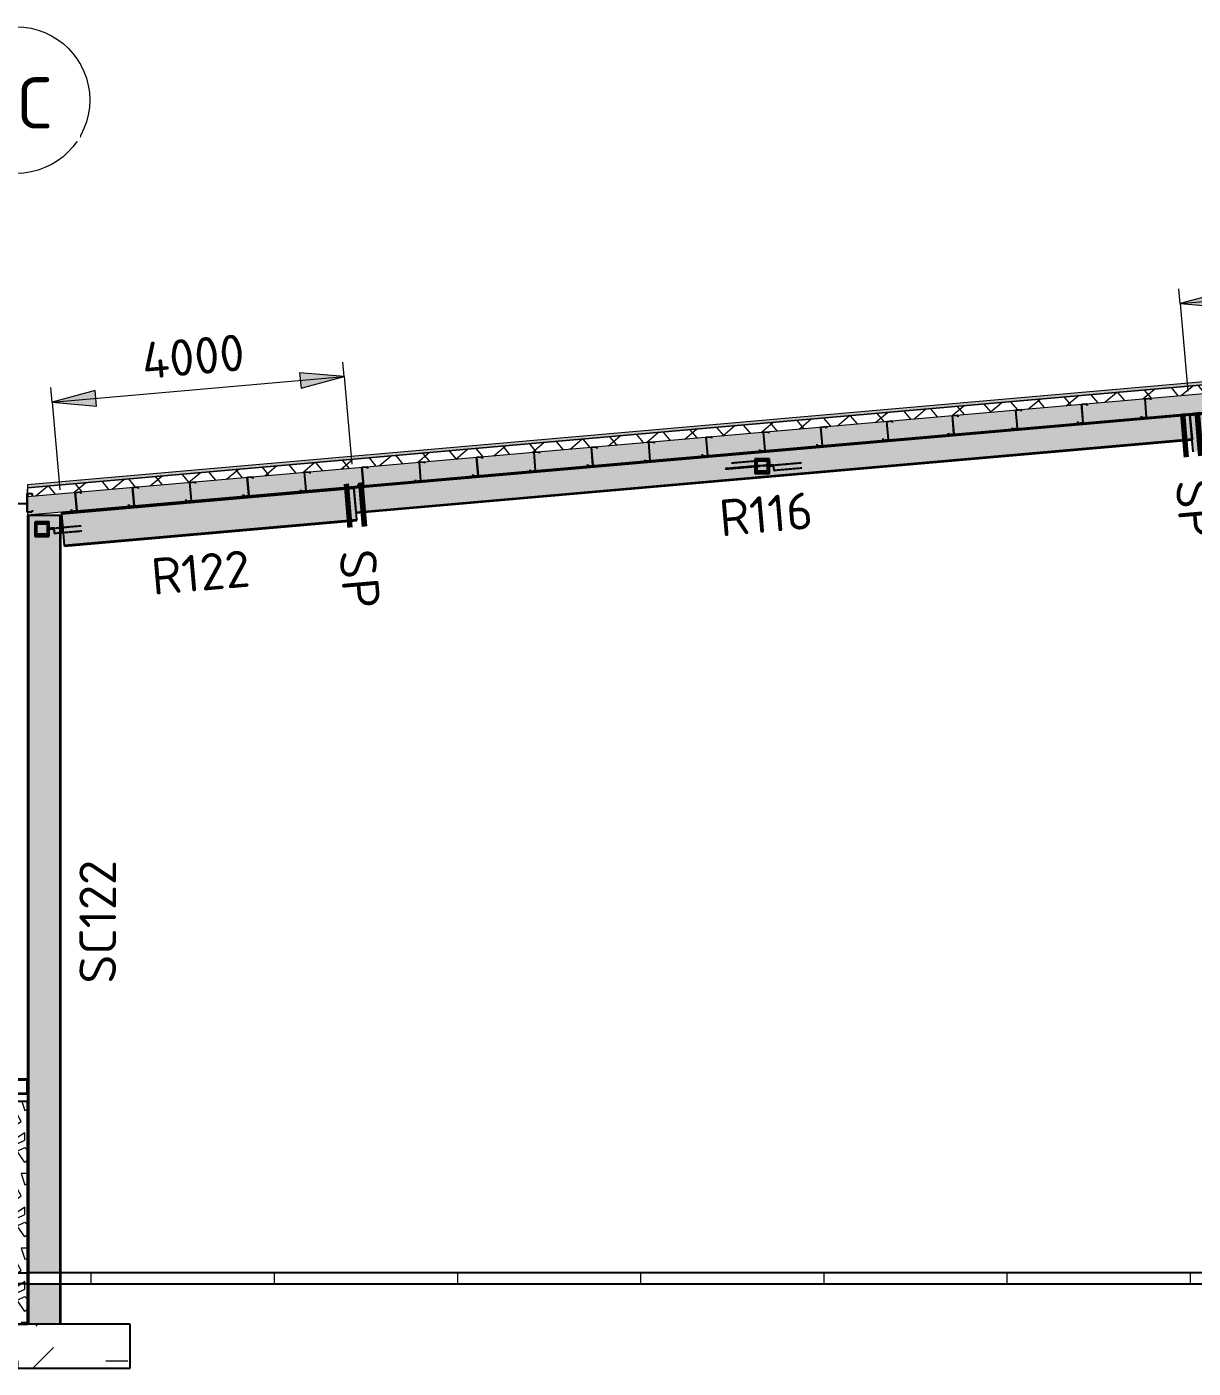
# Model space of a CAD drawing. Header units: millimetres. Extents: x 632 to 561478, y -3890 to 22200.
# Drawn here: x 456590 to 472508, y 3900 to 22200 of the extents above; entities that cross this region are included whole.
import ezdxf

# ---------------------------------------------------------------- set-up
doc = ezdxf.new("R2010")
doc.units = ezdxf.units.MM
for name, pattern in [('Dash', [7, 5, -2]), ('Hidden Double', [7, 5, -2]), ('Hidden Half', [3, 2, -1])]:
    doc.linetypes.add(name, pattern=pattern)
for name, color, linetype, lineweight in [('A-010-D_DIM', 211, 'Continuous', 13), ('A-010-D_DIM-200', 211, 'Continuous', 13), ('A-010-M_LINE', 90, 'Continuous', 13), ('A-200-M_WALL_EXT', 113, 'Continuous', 13), ('A-200-M_WALL_PAT', 111, 'Continuous', 13), ('A-230-H-FLOOR', 190, 'Continuous', 13), ('A-230-M_FLOOR', 192, 'Continuous', 13), ('A-230-MH_FLOOR', 190, 'Hidden Double', 13), ('A-270-M_ROOF', 132, 'Continuous', 13), ('S-160-M_FOUND', 171, 'Continuous', 13), ('S-280-A_COLUMN', 171, 'Continuous', 18), ('S-280-A_STRUCT_FRAME', 2, 'Continuous', 18), ('S-280-M_COLUMN', 52, 'Continuous', 13), ('S-280-M_STRUCT_FRAME', 12, 'Continuous', 13), ('S-280-MH_COLUMN', 52, 'Hidden Half', 13), ('Z-000-T_TEXT', 131, 'Continuous', 25), ('Z-033_T_GRIDREF', 31, 'Continuous', 13), ('Z-230-A_LEVEL', 51, 'Continuous', 13)]:
    doc.layers.add(name, color=color, linetype=linetype, lineweight=lineweight)
doc.styles.add('ISOCPEUR_1', font='isocpeur.ttf', dxfattribs={"height": 700})
doc.styles.add('ISOCPEUR_2', font='isocpeur.ttf', dxfattribs={"height": 500})
doc.dimstyles.new('2_5___Arrow___Transparent', dxfattribs={"dimscale": 304.8, "dimtxt": 497.990588, "dimasz": 1.968504, "dimexe": 0.656168, "dimexo": 1.049869, "dimgap": 0.164042, "dimtad": 1, "dimdec": 0, "dimzin": 0, "dimdsep": 46, "dimtxsty": 'ISOCPEUR_2', "dimsah": 1, "dimcen": 0.09, "dimadec": 0, "dimazin": 0, "dimtfac": 1, "dimtdec": 4, "dimtix": 1, "dimtmove": 0, "dimatfit": 3, "dimfxl": 1, "dimtvp": 1, "dimtolj": 1, "dimtzin": 0, "dimlwd": 18, "dimlwe": 18, "dimarcsym": 2})
pattern_1 = [(45, (482469.5, 0), (-1414.214, 0), [750, -3000]), (45, (483469.5, 1000), (-1414.214, 0), [750, -3000]), (45, (484469.5, -300), (-1414.214, 0), [250, -2000]), (90, (484469.5, 500), (-500, 500), [500, -2000]), (315, (484469.5, 1000), (0, 2828.43), [500, -3000]), (0, (483469.5, 1000), (2000, 2000), [300, -1000]), (0, (480969.5, 2000), (2000, 2000), [300, -2000])]

# ---------------------------------------------------------------- blocks, each defined once
blk = doc.blocks.new('25021-APA-ZZ-ZZ-M3-AR-000001_V3_rvt-8-S6_501-SECTION C9')
at = {"layer": 'A-270-M_ROOF', "transparency": 33554432}
for color, points in [(9, [(4352532, 15911), (4352532, 15952), (4332682, 17688), (4312832, 15952), (4312832, 15911), (4332682, 17648), (4352075, 15951)]), (253, [(4312547, 15687), (4312550, 15691), (4312527, 15704), (4312527, 15837), (4312582, 15837), (4312582, 15692), (4312832, 15692), (4312832, 15892), (4312827, 15892), (4312827, 15697), (4312587, 15697), (4312587, 15842), (4312522, 15842), (4312522, 15701)])]:
    blk.add_hatch(color=color, dxfattribs=at).paths.add_polyline_path(points)
at = {"layer": 'A-270-M_ROOF', "lineweight": 5}
h = blk.add_hatch(dxfattribs=at)
h.set_pattern_fill('FP_22', angle=-135, style=0, pattern_type=2)
h.set_pattern_definition([(40, (4338702.65, -4e-06), (-192.8363, 229.8133), []), (130, (4338702.65, -4e-06), (-229.8133, -192.8363), [])])
h.paths.add_polyline_path([(4352532, 15791), (4352532, 15911), (4332682, 17648), (4312832, 15911), (4312832, 15791), (4332682, 17528), (4352075, 15831)])
at = {"layer": 'A-270-M_ROOF', "lineweight": 5, "transparency": 33554432}
for color, points in [(254, [(4352532, 15540), (4352532, 15791), (4332682, 17528), (4312832, 15791), (4312832, 15540), (4332682, 17277), (4352427, 15549)]), (253, [(4312832, 15692), (4312833, 15695), (4312832, 15892)]), (254, [(4312832, 15540), (4312833, 15540), (4313299, 15581)])]:
    blk.add_hatch(color=color, dxfattribs=at).paths.add_polyline_path(points)
at = {"layer": 'A-270-M_ROOF', "color": 53, "lineweight": 5}
for p, q in [((4332682, 17688), (4312832, 15952)), ((4332682, 17648), (4321737, 16691)), ((4321737, 16691), (4332682, 17648)), ((4312832, 15791), (4332682, 17528)), ((4322028, 16345), (4332682, 17277)), ((4321737, 16691), (4312832, 15911)), ((4312832, 15911), (4321737, 16691)), ((4312832, 15540), (4322028, 16345)), ((4312832, 15952), (4312832, 15911)), ((4312833, 15952), (4312832, 15952)), ((4312832, 15892), (4312827, 15892)), ((4312827, 15892), (4312827, 15697)), ((4312827, 15892), (4312828, 15892)), ((4312832, 15911), (4312832, 15892)), ((4312833, 15911), (4312832, 15911)), ((4312832, 15911), (4312833, 15911)), ((4312832, 15892), (4312832, 15692)), ((4312832, 15692), (4312832, 15892)), ((4312832, 15892), (4312833, 15892)), ((4312582, 15692), (4312832, 15692)), ((4312827, 15697), (4312587, 15697)), ((4312827, 15697), (4312828, 15697)), ((4312832, 15692), (4312832, 15540)), ((4312832, 15692), (4312833, 15692)), ((4312832, 15540), (4312833, 15540))]:
    blk.add_line(p, q, dxfattribs=at)
blk = doc.blocks.new('NRP_Framing-Steel-Purlin C - P946 - EC250-24-4133309-S6_501-SECTION C9')
at = {"layer": 'S-280-M_STRUCT_FRAME', "color": 1, "lineweight": 25}
for p, q in [((4312825, 15831), (4312825, 15581)), ((4312825, 15831), (4312898, 15831)), ((4312898, 15831), (4312898, 15807)), ((4312825, 15581), (4312898, 15581)), ((4312849, 15707), (4312850, 15707)), ((4312898, 15605), (4312898, 15581))]:
    blk.add_line(p, q, dxfattribs=at)
blk = doc.blocks.new('NRP_Framing-Steel-Purlin Z - P916 - EZ250-24-4046591-S6_501-SECTION C9')
at = {"layer": 'S-280-M_STRUCT_FRAME', "color": 1, "lineweight": 25}
for p, q in [((4323659, 16739), (4323730, 16745)), ((4323659, 16739), (4323730, 16745)), ((4323681, 16490), (4323659, 16739)), ((4323681, 16490), (4323659, 16739)), ((4323730, 16745), (4323732, 16723)), ((4323730, 16745), (4323732, 16723)), ((4323604, 16505), (4323605, 16483)), ((4323604, 16505), (4323605, 16483)), ((4323605, 16483), (4323681, 16490)), ((4323605, 16483), (4323681, 16490)), ((4323674, 16614), (4323675, 16614))]:
    blk.add_line(p, q, dxfattribs=at)
blk = doc.blocks.new('NRP_Framing-Steel-Purlin Z - P916 - EZ250-24-4046601-S6_501-SECTION C9')
at = {"layer": 'S-280-M_STRUCT_FRAME', "color": 1, "lineweight": 25}
for p, q in [((4323684, 16490), (4323662, 16739)), ((4323684, 16490), (4323662, 16739)), ((4323730, 16745), (4323733, 16745)), ((4323730, 16745), (4323733, 16745)), ((4323733, 16745), (4323735, 16723)), ((4323733, 16745), (4323735, 16723)), ((4323607, 16505), (4323609, 16483)), ((4323607, 16505), (4323609, 16483)), ((4323674, 16614), (4323675, 16614)), ((4323681, 16490), (4323684, 16490)), ((4323681, 16490), (4323684, 16490))]:
    blk.add_line(p, q, dxfattribs=at)
blk = doc.blocks.new('NRP_Framing-Steel-Purlin Z - P914 - EZ250-15-4048624-S6_501-SECTION C9')
at = {"layer": 'S-280-M_STRUCT_FRAME', "color": 150, "lineweight": 25}
for p, q in [((4322877, 16670), (4322947, 16676)), ((4322877, 16670), (4322947, 16676)), ((4322898, 16421), (4322877, 16670)), ((4322898, 16421), (4322877, 16670)), ((4322947, 16676), (4322949, 16656)), ((4322947, 16676), (4322949, 16656)), ((4322891, 16546), (4322892, 16546)), ((4322821, 16434), (4322823, 16414)), ((4322821, 16434), (4322823, 16414)), ((4322823, 16414), (4322898, 16421)), ((4322823, 16414), (4322898, 16421))]:
    blk.add_line(p, q, dxfattribs=at)
blk = doc.blocks.new('NRP_Framing-Steel-EA - RB725 - 75x75x8EA-3935466-S6_501-SECTION C9')
at = {"layer": 'S-280-M_STRUCT_FRAME', "linetype": 'Dash', "lineweight": 25}
blk.add_hatch(color=256, dxfattribs=at).paths.add_polyline_path([(4313290, 15294), (4313323, 15297), (4313317, 15372), (4313290, 15369), (4313290, 15351)])
for p, q in [((4313317, 15372), (4313568, 15394)), ((4313197, 15361), (4313143, 15357)), ((4313143, 15357), (4313143, 15349)), ((4313143, 15349), (4313192, 15353)), ((4313192, 15353), (4313198, 15286)), ((4313197, 15361), (4313290, 15370)), ((4313204, 15287), (4313197, 15361)), ((4313198, 15286), (4313204, 15287)), ((4313290, 15294), (4313204, 15287)), ((4313574, 15319), (4313323, 15297))]:
    blk.add_line(p, q, dxfattribs=at)
at = {"layer": 'S-280-M_STRUCT_FRAME', "lineweight": 25}
for p, q in [((4313290, 15370), (4313317, 15372)), ((4313323, 15297), (4313290, 15294))]:
    blk.add_line(p, q, dxfattribs=at)
blk = doc.blocks.new('NRP_Framing-Steel-EA - RB725 - 75x75x8EA-3935374-S6_501-SECTION C9')
at = {"layer": 'S-280-M_STRUCT_FRAME', "linetype": 'Dash', "lineweight": 25}
h = blk.add_hatch(color=256, dxfattribs=at)
h.paths.add_polyline_path([(4322912, 16211), (4322929, 16213), (4322929, 16221), (4322912, 16219)])
h.paths.add_polyline_path([(4322934, 16213), (4322967, 16216), (4322960, 16291), (4322954, 16290), (4322960, 16224), (4322934, 16221), (4322934, 16217)])
h = blk.add_hatch(color=256, dxfattribs=at)
h.paths.add_polyline_path([(4322919, 16220), (4322929, 16221), (4322929, 16278), (4322914, 16278), (4322919, 16224)])
h.paths.add_polyline_path([(4322934, 16221), (4322960, 16224), (4322954, 16290), (4322913, 16287), (4322914, 16283), (4322934, 16283), (4322934, 16224)])
blk.add_hatch(color=256, dxfattribs=at).paths.add_polyline_path([(4322828, 16204), (4322912, 16211), (4322912, 16219), (4322828, 16212), (4322828, 16205)])
at = {"layer": 'S-280-M_STRUCT_FRAME', "lineweight": 25}
for p, q in [((4322954, 16290), (4322913, 16287)), ((4322960, 16291), (4322954, 16290)), ((4322954, 16290), (4322960, 16224)), ((4322967, 16216), (4322960, 16291)), ((4322912, 16219), (4322828, 16212)), ((4322912, 16211), (4322828, 16204)), ((4322929, 16221), (4322912, 16219)), ((4322912, 16219), (4322912, 16211)), ((4322912, 16211), (4322929, 16213)), ((4322960, 16224), (4322934, 16221)), ((4322934, 16213), (4322967, 16216))]:
    blk.add_line(p, q, dxfattribs=at)
at = {"layer": 'S-280-M_STRUCT_FRAME', "linetype": 'Dash', "lineweight": 25}
for p, q in [((4322828, 16212), (4322356, 16171)), ((4322828, 16204), (4322357, 16163)), ((4322807, 16278), (4322442, 16246)), ((4322864, 16283), (4322808, 16278)), ((4322913, 16287), (4322865, 16283)), ((4322934, 16221), (4322929, 16221)), ((4322929, 16213), (4322934, 16213))]:
    blk.add_line(p, q, dxfattribs=at)
blk = doc.blocks.new('NRP_Framing-Steel-EA - RB725 - 75x75x8EA-3935147-S6_501-SECTION C9')
at = {"layer": 'S-280-M_STRUCT_FRAME', "linetype": 'Dash', "lineweight": 25}
for p, q in [((4322962, 16216), (4322963, 16208)), ((4322963, 16208), (4323012, 16212)), ((4323017, 16221), (4322967, 16216)), ((4323012, 16212), (4323018, 16145)), ((4323017, 16221), (4323395, 16254)), ((4323023, 16146), (4323017, 16221)), ((4323018, 16145), (4323023, 16146)), ((4323402, 16179), (4323023, 16146))]:
    blk.add_line(p, q, dxfattribs=at)
blk = doc.blocks.new('NRP_Framing-Steel-SHS - S444 - 200x200x6_0SHS-4135941-S6_501-SECTION C9')
at = {"layer": 'S-280-M_STRUCT_FRAME', "linetype": 'Dash', "lineweight": 25}
h = blk.add_hatch(color=256, dxfattribs=at)
h.paths.add_polyline_path([(4312632, 7641), (4312660, 7643), (4312632, 7643)])
h.paths.add_polyline_path([(4312808, 7641), (4312832, 7642), (4312832, 7841), (4312759, 7841), (4312819, 7838), (4312819, 7835), (4312826, 7835), (4312826, 7647), (4312809, 7647), (4312809, 7643)])
for p, q in [((4312758, 7841), (4312632, 7841)), ((4312632, 7841), (4312632, 7645)), ((4312638, 7835), (4312723, 7835)), ((4312638, 7647), (4312638, 7835)), ((4312725, 7835), (4312819, 7835)), ((4312832, 7641), (4312832, 7841)), ((4312726, 7647), (4312638, 7647)), ((4312693, 7641), (4312808, 7641)), ((4312809, 7647), (4312728, 7647))]:
    blk.add_line(p, q, dxfattribs=at)
at = {"layer": 'S-280-M_STRUCT_FRAME', "lineweight": 25}
for p, q in [((4312832, 7841), (4312760, 7841)), ((4312819, 7835), (4312826, 7835)), ((4312826, 7835), (4312826, 7647)), ((4312632, 7644), (4312632, 7641)), ((4312632, 7641), (4312691, 7641)), ((4312808, 7641), (4312832, 7641)), ((4312826, 7647), (4312809, 7647))]:
    blk.add_line(p, q, dxfattribs=at)
blk = doc.blocks.new('Grid - NRP_Grid-Head-320187-S6_501-SECTION C9')
at = {"layer": 'Z-033_T_GRIDREF'}
blk.add_circle((4352682, 21200), 1000, dxfattribs=at)
blk = doc.blocks.new('DIMBLOCK30-S6_501-SECTION C9')
at = {"layer": 'A-010-D_DIM-200', "lineweight": 18}
for points in [[(460921, 17428), (460314, 17481), (460333, 17270)], [(456936, 17079), (457543, 17026), (457525, 17237)]]:
    blk.add_hatch(color=256, dxfattribs=at).paths.add_polyline_path(points)
for p, q in [((460921, 17428), (460904, 17627)), ((456936, 17079), (460921, 17428)), ((460921, 17428), (460314, 17481)), ((460314, 17481), (460333, 17270)), ((460333, 17270), (460921, 17428)), ((460921, 17428), (461026, 16232)), ((456936, 17079), (456919, 17279)), ((457525, 17237), (456936, 17079)), ((457543, 17026), (457525, 17237)), ((456936, 17079), (457543, 17026)), ((456936, 17079), (457041, 15883))]:
    blk.add_line(p, q, dxfattribs=at)
at = {"layer": 'A-010-D_DIM-200', "color": 0, "lineweight": 18, "insert": (458138, 17890), "char_height": 500, "width": 1758.29, "attachment_point": 1, "rotation": 5, "line_spacing_factor": 1.149209, "style": 'ISOCPEUR_2'}
blk.add_mtext('4000', dxfattribs=at)
blk = doc.blocks.new('DIMBLOCK31-S6_501-SECTION C9')
at = {"layer": 'A-010-D_DIM-200', "lineweight": 18}
for points in [[(476316, 18775), (475709, 18828), (475727, 18617)], [(472331, 18426), (472938, 18373), (472919, 18584)]]:
    blk.add_hatch(color=256, dxfattribs=at).paths.add_polyline_path(points)
for p, q in [((476316, 18775), (476298, 18974)), ((472331, 18426), (476316, 18775)), ((476316, 18775), (475709, 18828)), ((475709, 18828), (475727, 18617)), ((475727, 18617), (476316, 18775)), ((476316, 18775), (476420, 17579)), ((472331, 18426), (472314, 18626)), ((472919, 18584), (472331, 18426)), ((472938, 18373), (472919, 18584)), ((472331, 18426), (472938, 18373)), ((472331, 18426), (472436, 17230))]:
    blk.add_line(p, q, dxfattribs=at)
at = {"layer": 'A-010-D_DIM-200', "color": 0, "lineweight": 18, "insert": (473532, 19237), "char_height": 500, "width": 1758.29, "attachment_point": 1, "rotation": 5, "line_spacing_factor": 1.149209, "style": 'ISOCPEUR_2'}
blk.add_mtext('4000', dxfattribs=at)
blk = doc.blocks.new('NRP_Splice _v3_ - NRP_Splice-3209833-S6_501-SECTION C9')
at = {"layer": 'Z-000-T_TEXT', "lineweight": 70}
for p, q in [((4317182, 15965), (4317234, 15368)), ((4317182, 15965), (4317234, 15368)), ((4317381, 15983), (4317433, 15385)), ((4317433, 15385), (4317381, 15983))]:
    blk.add_line(p, q, dxfattribs=at)

msp = doc.modelspace()

# ---------------------------------------------------------------- hatches: boundary and pattern name
at = {"layer": 'A-200-M_WALL_PAT'}
h = msp.add_hatch(dxfattribs=at)
h.set_pattern_fill('FP_24', color=250, angle=116.56505, style=0, pattern_type=2)
h.set_pattern_definition([(296.565, (482723.5, 152.4), (5e-05, 1016), [113.592, -2158.253]), (33.69, (482774.3, 50.8), (7e-05, 1016), [183.16, -3480.08]), (33.69, (483790.3, 50.8), (7e-05, 1016), [183.16, -3480.08]), (33.69, (484806.3, 50.8), (7e-05, 1016), [183.16, -3480.08]), (116.565, (482926.7, 152.4), (5e-05, 1016), [113.592, -2158.253]), (213.69, (482875.9, 254), (7e-05, 1016), [183.16, -3480.08]), (213.69, (483891.9, 254), (7e-05, 1016), [183.16, -3480.08]), (213.69, (484907.9, 254), (7e-05, 1016), [183.16, -3480.08]), (26.565, (483129.9, 152.4), (5e-05, 1016), [227.185, -2044.66]), (26.565, (484145.9, 152.4), (5e-05, 1016), [227.185, -2044.66]), (270, (483333.1, 254), (1016, 0.0009), [101.6, -914.4]), (225, (483333.1, 152.4), (-0.002, 1016), [143.684, -1293.157]), (135, (483231.5, 50.8), (-0.0009, 1016), [143.684, -1293.157]), (288.435, (482926.7, 457.2), (-0.002, 1015.9997), [160.644, -3052.23]), (18.435, (482977.5, 304.8), (-0.002, 1016), [160.64, -3052.23]), (18.435, (483993.5, 304.8), (-0.002, 1016), [160.64, -3052.23]), (18.435, (485009.5, 304.8), (-0.002, 1016), [160.64, -3052.23]), (135, (483129.9, 355.6), (-0.0009, 1016), [143.684, -1293.157]), (180, (483028.3, 457.2), (0.0009, -1016), [101.6, -914.4]), (251.565, (482672.7, 711.2), (0.0004, 1015.9997), [160.644, -3052.23]), (315, (482621.9, 558.8), (-0.0009, 1016), [143.684, -1293.157]), (71.565, (482723.5, 457.2), (0.0004, 1015.9997), [160.644, -3052.23]), (135, (482774.3, 609.6), (-0.0009, 1016), [143.684, -1293.157]), (225, (483079.1, 711.2), (-0.002, 1016), [143.684, -1293.157]), (123.69, (482977.5, 609.6), (7e-05, 1016), [183.16, -3480.08]), (123.69, (483993.5, 609.6), (7e-05, 1016), [183.16, -3480.08]), (26.565, (482875.9, 762), (5e-05, 1016), [113.59, -2158.25]), (26.565, (483891.9, 762), (5e-05, 1016), [113.59, -2158.25]), (315, (482977.5, 812.8), (-0.0009, 1016), [143.684, -1293.157]), (213.69, (483434.7, 965.2), (7e-05, 1016), [183.16, -3480.08]), (213.69, (484450.7, 965.2), (7e-05, 1016), [183.16, -3480.08]), (213.69, (485466.7, 965.2), (7e-05, 1016), [183.16, -3480.08]), (296.565, (483282.3, 863.6), (5e-05, 1016), [113.592, -2158.253]), (45, (483333.1, 762), (-0.0009, 1016), [143.684, -1293.157]), (90, (483434.7, 863.6), (-1016, -0.0009), [101.6, -914.4]), (213.69, (482977.5, 1016), (7e-05, 1016), [183.16, -3480.08]), (213.69, (483993.5, 1016), (7e-05, 1016), [183.16, -3480.08]), (213.69, (485009.5, 1016), (7e-05, 1016), [183.16, -3480.08]), (315, (482825.1, 914.4), (-0.0009, 1016), [71.842, -1365]), (26.565, (482875.9, 863.6), (5e-05, 1016), [113.59, -2158.25]), (26.565, (483891.9, 863.6), (5e-05, 1016), [113.59, -2158.25]), (90, (482977.5, 914.4), (-1016, -0.0009), [101.6, -914.4]), (333.435, (482571.1, 965.2), (-0.002, 1016), [113.59, -2158.25]), (333.435, (483587.1, 965.2), (-0.002, 1016), [113.59, -2158.25]), (243.435, (482672.7, 914.4), (-0.002, 1016), [113.592, -2158.253]), (161.565, (482621.9, 812.8), (0.0004, 1016), [160.64, -3052.23]), (161.565, (483637.9, 812.8), (0.0004, 1016), [160.64, -3052.23]), (161.565, (484653.9, 812.8), (0.0004, 1016), [160.64, -3052.23]), (45, (482469.5, 863.6), (-0.0009, 1016), [143.684, -1293.157]), (26.565, (482520.3, -5e-05), (5e-05, 1016), [113.59, -2158.25]), (26.565, (483536.3, -0.0001), (5e-05, 1016), [113.59, -2158.25]), (116.565, (482621.9, 50.8), (5e-05, 1016), [113.592, -2158.253]), (206.565, (482571.1, 152.4), (5e-05, 1016), [113.59, -2158.25]), (206.565, (483587.1, 152.4), (5e-05, 1016), [113.59, -2158.25]), (296.565, (482469.5, 101.6), (5e-05, 1016), [113.592, -2158.253]), (14.036, (483231.5, 457.2), (0.003, 1016), [209.45, -3979.62]), (14.036, (484247.5, 457.2), (0.003, 1016), [209.45, -3979.62]), (14.036, (485263.5, 457.2), (0.003, 1016), [209.45, -3979.62]), (14.036, (486279.5, 457.2), (0.003, 1016), [209.45, -3979.62]), (135, (483434.7, 508), (-0.0009, 1016), [143.684, -1293.157]), (198.435, (483333.1, 609.6), (-0.002, 1016), [160.64, -3052.23]), (198.435, (484349.1, 609.6), (-0.002, 1016), [160.64, -3052.23]), (198.435, (485365.1, 609.6), (-0.002, 1016), [160.64, -3052.23]), (296.565, (483180.7, 558.8), (5e-05, 1016), [113.592, -2158.253]), (333.435, (482520.3, 304.8), (-0.002, 1016), [113.59, -2158.25]), (333.435, (483536.3, 304.8), (-0.002, 1016), [113.59, -2158.25]), (45, (482621.9, 254), (-0.0009, 1016), [71.842, -1365]), (116.565, (482672.7, 304.8), (5e-05, 1016), [113.592, -2158.253]), (225, (482621.9, 406.4), (-0.002, 1016), [143.684, -1293.157])])
h.paths.add_polyline_path([(456449.2, 4500), (456599.2, 4500), (456599.2, 7540), (456449.2, 7540), (456449.2, 6899.5)])
at = {"layer": 'A-230-H-FLOOR'}
h = msp.add_hatch(dxfattribs=at)
h.set_pattern_fill('FP_23', color=256, style=0, pattern_type=2)
h.set_pattern_definition(pattern_1)
h.paths.add_polyline_path([(496299.2, 5050), (496299.2, 5200), (456599.2, 5200), (456599.2, 5050), (492325.9, 5050)])
at = {"layer": 'S-160-M_FOUND'}
h = msp.add_hatch(dxfattribs=at)
h.set_pattern_fill('FP_23', color=256, style=0, pattern_type=2)
h.set_pattern_definition(pattern_1)
h.paths.add_polyline_path([(455600.5, 3900), (458000.5, 3900), (458000.5, 4500), (455600.5, 4500)])
at = {"layer": 'S-280-M_COLUMN', "lineweight": 5}
h = msp.add_hatch(color=256, dxfattribs=at)
h.paths.add_polyline_path([(456613.7, 4500), (456613.7, 5050), (456599.2, 5050), (456599.2, 4500)])
h.paths.add_polyline_path([(456599.2, 5200), (456613.7, 5200), (456613.7, 15532.3), (456599.2, 15532.3), (456599.2, 6899.5)])
h = msp.add_hatch(color=256, dxfattribs=at)
h.paths.add_polyline_path([(456619.4, 4500), (456625.1, 4500), (456624.8, 5050), (456613.7, 5050), (456615.2, 4500)])
h.paths.add_polyline_path([(456619.1, 5200), (456625.1, 5200), (456625.1, 15532.3), (456613.7, 15532.3), (456615.2, 5200)])
h = msp.add_hatch(color=256, dxfattribs=at)
h.paths.add_polyline_path([(457030.7, 4500), (457030.7, 5050), (456625.1, 5050), (456625.1, 4500)])
h.paths.add_polyline_path([(456625.1, 5200), (457030.7, 5200), (457030.7, 15532.3), (456625.1, 15532.3), (456625.1, 6899.5)])
h.paths.add_polyline_path([(456722.7, 15272.7), (456722.7, 15422.7), (456872.7, 15422.7), (456872.7, 15272.7), (456727.7, 15272.7)])
h.paths.add_polyline_path([(456727.7, 15277.7), (456867.7, 15277.7), (456867.7, 15417.7), (456727.7, 15417.7)])
h = msp.add_hatch(color=256, dxfattribs=at)
h.paths.add_polyline_path([(457036.4, 4500), (457042.1, 4500), (457040.3, 5050), (457030.7, 5050), (457030.7, 4500)])
h.paths.add_polyline_path([(457030.7, 5200), (457042.1, 5200), (457040.5, 15532.3), (457030.7, 15532.3), (457030.7, 6899.5)])
h = msp.add_hatch(color=256, dxfattribs=at)
h.paths.add_polyline_path([(457056.6, 4500), (457056.6, 5050), (457042.1, 5050), (457042.1, 4500)])
h.paths.add_polyline_path([(457042.1, 5200), (457056.6, 5200), (457056.6, 15532.3), (457042.1, 15532.3), (457042.1, 6899.5)])
at = {"layer": 'S-280-M_STRUCT_FRAME', "lineweight": 5}
for points in [[(472464.6, 16902.7), (476449.2, 17251.3), (476449.2, 17267), (472463.2, 16918.3)], [(461054.2, 15910.4), (472463.6, 16908.6), (472462.7, 16918.2), (461053.3, 15920)], [(461084, 15569.4), (472493.4, 16567.6), (472492.6, 16577.2), (461083.2, 15579)], [(457067.6, 15556.8), (461054.4, 15905.6), (461053.1, 15920), (457066.3, 15571.2)], [(457104.9, 15130), (461091.7, 15478.8), (461054.4, 15905.6), (457067.6, 15556.8), (457096.6, 15225)], [(457106.2, 15115.6), (461093, 15464.4), (461091.7, 15478.8), (457104.9, 15130)]]:
    msp.add_hatch(color=256, dxfattribs=at).paths.add_polyline_path(points)
h = msp.add_hatch(color=256, dxfattribs=at)
h.paths.add_polyline_path([(472508.3, 16402.8), (476449.2, 16747.6), (476449.2, 16992.1), (476372.5, 16992.1), (476372.5, 17142.1), (476449.2, 17142.1), (476449.2, 17251.3), (472464.6, 16902.7), (472493.4, 16573.2)])
h.paths.add_polyline_path([(476423.3, 16997.1), (476449.2, 16997.1), (476449.2, 17066.2), (476417.5, 17063.5), (476416.8, 17071.4), (476449.2, 17075.1), (476449.2, 17137.1), (476377.5, 17137.1), (476377.5, 16997.1)])
h = msp.add_hatch(color=256, dxfattribs=at)
h.paths.add_polyline_path([(461083.2, 15579), (472492.6, 16577.2), (472463.2, 16908.5), (461054.4, 15908.2), (461054.6, 15905.6)])
h.paths.add_polyline_path([(466601.5, 16132.6), (466550.8, 16132.6), (466550.8, 16282.6), (466680.7, 16282.6), (466680.3, 16286.9), (466727.2, 16290.6), (466733.7, 16216.2), (466700.8, 16211.5), (466700.8, 16132.6), (466678.5, 16132.6)])
h.paths.add_polyline_path([(466555.8, 16137.6), (466695.8, 16137.6), (466695.8, 16212.9), (466595.2, 16204.1), (466594.5, 16212.1), (466686.1, 16220.1), (466679.2, 16277.6), (466555.8, 16277.6)])
h = msp.add_hatch(color=256, dxfattribs=at)
h.paths.add_polyline_path([(466700.8, 16132.6), (466700.8, 16282.6), (466550.8, 16282.6), (466550.8, 16132.6)])
h.paths.add_polyline_path([(466695.8, 16137.6), (466555.8, 16137.6), (466555.8, 16277.6), (466695.8, 16277.6)])
h = msp.add_hatch(color=256, dxfattribs=at)
h.paths.add_polyline_path([(456872.7, 15272.7), (456872.7, 15422.7), (456722.7, 15422.7), (456722.7, 15272.7)])
h.paths.add_polyline_path([(456727.7, 15277.7), (456727.7, 15417.7), (456867.7, 15417.7), (456867.7, 15277.7)])

# ---------------------------------------------------------------- linework, layer by layer
at = {"layer": 'A-010-M_LINE', "lineweight": 25}
for p, q in [((472464.4, 16901.2), (472463.5, 16911.2)), ((461054.7, 15903), (461053.8, 15913)), ((457069.9, 15554.4), (457069, 15564.4))]:
    msp.add_line(p, q, dxfattribs=at)
at = {"layer": 'A-200-M_WALL_EXT', "lineweight": 25}
for p, q in [((456599.2, 7540), (456449.2, 7540)), ((456599.2, 4500), (456599.2, 7540)), ((456449.2, 4500), (456599.2, 4500))]:
    msp.add_line(p, q, dxfattribs=at)
at = {"layer": 'A-230-M_FLOOR', "lineweight": 25}
for p, q in [((496299.2, 5200), (456599.2, 5200)), ((456599.2, 5050), (496299.2, 5050))]:
    msp.add_line(p, q, dxfattribs=at)
at = {"layer": 'A-230-MH_FLOOR', "lineweight": 25}
for p, q in [((456399.2, 5200), (456599.2, 5200)), ((456599.2, 5050), (456449.2, 5050))]:
    msp.add_line(p, q, dxfattribs=at)
at = {"layer": 'S-160-M_FOUND', "lineweight": 25}
for p, q in [((458000.5, 4500), (455600.5, 4500)), ((458000.5, 3900), (458000.5, 4500)), ((455600.5, 3900), (458000.5, 3900))]:
    msp.add_line(p, q, dxfattribs=at)
at = {"layer": 'S-280-M_COLUMN', "lineweight": 25}
for p, q in [((456599.2, 15532.3), (456599.2, 7540)), ((456613.7, 15532.3), (456599.2, 15532.3)), ((456613.7, 15532.3), (456613.7, 5200)), ((456625.1, 15532.3), (456613.7, 15532.3)), ((457030.7, 15532.3), (456625.1, 15532.3)), ((457042.1, 15532.3), (457030.7, 15532.3)), ((457042.1, 15532.3), (457042.1, 5200)), ((457056.6, 15532.3), (457042.1, 15532.3)), ((457056.6, 5200), (457056.6, 15532.3)), ((456613.7, 5050), (456613.7, 4500)), ((457042.1, 5050), (457042.1, 4500)), ((457056.6, 4500), (457056.6, 5050))]:
    msp.add_line(p, q, dxfattribs=at)
at = {"layer": 'S-280-M_STRUCT_FRAME', "lineweight": 25}
for p, q in [((472463.2, 16918.3), (476449.2, 17267)), ((472464.6, 16902.7), (476449.2, 17251.3)), ((461053.3, 15920), (472462.7, 16918.2)), ((461054.2, 15910.4), (472463.6, 16908.6)), ((472462.7, 16918.2), (472463.6, 16908.6)), ((472464.6, 16902.7), (472463.2, 16918.3)), ((472463.6, 16908.6), (472492.6, 16577.2)), ((472508.3, 16402.8), (472464.6, 16902.7)), ((461083.2, 15579), (472492.6, 16577.2)), ((461084, 15569.4), (472493.4, 16567.6)), ((472492.6, 16577.2), (472493.4, 16567.6)), ((466700.8, 16282.6), (466550.8, 16282.6)), ((466550.8, 16282.6), (466550.8, 16132.6)), ((466550.8, 16132.6), (466700.8, 16132.6)), ((466555.8, 16277.6), (466695.8, 16277.6)), ((466555.8, 16137.6), (466555.8, 16277.6)), ((466695.8, 16137.6), (466555.8, 16137.6)), ((466695.8, 16277.6), (466695.8, 16137.6)), ((466700.8, 16132.6), (466700.8, 16282.6)), ((457066.3, 15571.2), (461053.1, 15920)), ((457067.6, 15556.8), (461054.4, 15905.6)), ((461053.1, 15920), (461054.4, 15905.6)), ((461054.2, 15910.4), (461053.3, 15920)), ((461083.2, 15579), (461054.2, 15910.4)), ((461054.4, 15905.6), (461091.7, 15478.8)), ((457067.6, 15556.8), (457066.3, 15571.2)), ((457104.9, 15130), (457067.6, 15556.8)), ((461084, 15569.4), (461083.2, 15579)), ((456872.7, 15422.7), (456722.7, 15422.7)), ((456722.7, 15422.7), (456722.7, 15272.7)), ((456727.7, 15417.7), (456867.7, 15417.7)), ((456727.7, 15277.7), (456727.7, 15417.7)), ((456867.7, 15417.7), (456867.7, 15277.7)), ((456872.7, 15272.7), (456872.7, 15422.7)), ((457104.9, 15130), (461091.7, 15478.8)), ((457106.2, 15115.6), (461093, 15464.4)), ((461091.7, 15478.8), (461093, 15464.4)), ((456722.7, 15272.7), (456872.7, 15272.7)), ((456867.7, 15277.7), (456727.7, 15277.7)), ((457106.2, 15115.6), (457104.9, 15130))]:
    msp.add_line(p, q, dxfattribs=at)
at = {"layer": 'S-280-M_STRUCT_FRAME', "linetype": 'Dash', "lineweight": 25}
for p, q in [((466525.8, 16307.6), (466525.8, 16107.6)), ((466725.8, 16307.6), (466525.8, 16307.6)), ((466531.8, 16301.6), (466531.8, 16113.6)), ((466719.8, 16301.6), (466531.8, 16301.6)), ((466719.8, 16113.6), (466719.8, 16301.6)), ((466725.8, 16239.6), (466725.8, 16307.6)), ((466525.8, 16107.6), (466725.8, 16107.6)), ((466531.8, 16113.6), (466719.8, 16113.6)), ((466725.8, 16107.6), (466725.8, 16238.5)), ((456697.7, 15447.7), (456697.7, 15247.7)), ((456897.7, 15447.7), (456697.7, 15447.7)), ((456703.7, 15441.7), (456703.7, 15253.7)), ((456891.7, 15441.7), (456703.7, 15441.7)), ((456891.7, 15253.7), (456891.7, 15441.7)), ((456897.7, 15247.7), (456897.7, 15447.7)), ((456697.7, 15247.7), (456897.7, 15247.7)), ((456703.7, 15253.7), (456891.7, 15253.7))]:
    msp.add_line(p, q, dxfattribs=at)
at = {"layer": 'S-280-MH_COLUMN', "lineweight": 25}
for p, q in [((456613.7, 5200), (456613.7, 5050)), ((457042.1, 5200), (457042.1, 5050)), ((457056.6, 5050), (457056.6, 5200))]:
    msp.add_line(p, q, dxfattribs=at)
at = {"layer": 'Z-230-A_LEVEL'}
msp.add_line((447830.3, 5200), (503069.7, 5200), dxfattribs=at)

# ---------------------------------------------------------------- block references
at = {"color": 10, "lineweight": 5}
msp.add_blockref('25021-APA-ZZ-ZZ-M3-AR-000001_V3_rvt-8-S6_501-SECTION C9', (-3856233.1, 0), dxfattribs=at)
at = {"layer": 'S-280-M_STRUCT_FRAME', "color": 1, "lineweight": 25}
for name, p in [('NRP_Framing-Steel-Purlin Z - P916 - EZ250-24-4046591-S6_501-SECTION C9', (-3852675.4, 311.3)), ('NRP_Framing-Steel-Purlin Z - P916 - EZ250-24-4046601-S6_501-SECTION C9', (-3852675.4, 311.3)), ('NRP_Framing-Steel-Purlin Z - P916 - EZ250-24-4046591-S6_501-SECTION C9', (-3854437.6, 157.1)), ('NRP_Framing-Steel-Purlin Z - P916 - EZ250-24-4046601-S6_501-SECTION C9', (-3854437.6, 157.1)), ('NRP_Framing-Steel-Purlin Z - P916 - EZ250-24-4046591-S6_501-SECTION C9', (-3856233.1, 0)), ('NRP_Framing-Steel-Purlin Z - P916 - EZ250-24-4046601-S6_501-SECTION C9', (-3856233.1, 0)), ('NRP_Framing-Steel-Purlin Z - P916 - EZ250-24-4046591-S6_501-SECTION C9', (-3859364, -273.9)), ('NRP_Framing-Steel-Purlin Z - P916 - EZ250-24-4046601-S6_501-SECTION C9', (-3859364, -273.9)), ('NRP_Framing-Steel-Purlin Z - P916 - EZ250-24-4046591-S6_501-SECTION C9', (-3857798.6, -137)), ('NRP_Framing-Steel-Purlin Z - P916 - EZ250-24-4046601-S6_501-SECTION C9', (-3857798.6, -137)), ('NRP_Framing-Steel-Purlin Z - P916 - EZ250-24-4046591-S6_501-SECTION C9', (-3860929.5, -410.9)), ('NRP_Framing-Steel-Purlin Z - P916 - EZ250-24-4046601-S6_501-SECTION C9', (-3860929.5, -410.9)), ('NRP_Framing-Steel-Purlin Z - P916 - EZ250-24-4046591-S6_501-SECTION C9', (-3862494.9, -547.8)), ('NRP_Framing-Steel-Purlin Z - P916 - EZ250-24-4046601-S6_501-SECTION C9', (-3862494.9, -547.8)), ('NRP_Framing-Steel-Purlin Z - P916 - EZ250-24-4046591-S6_501-SECTION C9', (-3865625.8, -821.8)), ('NRP_Framing-Steel-Purlin Z - P916 - EZ250-24-4046601-S6_501-SECTION C9', (-3865625.8, -821.8)), ('NRP_Framing-Steel-Purlin Z - P916 - EZ250-24-4046591-S6_501-SECTION C9', (-3864060.4, -684.8)), ('NRP_Framing-Steel-Purlin Z - P916 - EZ250-24-4046601-S6_501-SECTION C9', (-3864060.4, -684.8)), ('NRP_Framing-Steel-Purlin C - P946 - EC250-24-4133309-S6_501-SECTION C9', (-3856233.1, 0)), ('NRP_Framing-Steel-Purlin Z - P916 - EZ250-24-4046591-S6_501-SECTION C9', (-3866408.5, -890.2)), ('NRP_Framing-Steel-Purlin Z - P916 - EZ250-24-4046601-S6_501-SECTION C9', (-3866408.5, -890.2))]:
    msp.add_blockref(name, p, dxfattribs=at)
at = {"layer": 'S-280-M_STRUCT_FRAME', "color": 150, "lineweight": 25}
for p in [(-3851024.7, 455.7), (-3852786.9, 301.5), (-3856233.1, 0), (-3854549.2, 147.3), (-3857798.6, -137), (-3859364, -273.9), (-3862494.9, -547.8), (-3860929.5, -410.9), (-3864060.4, -684.8)]:
    msp.add_blockref('NRP_Framing-Steel-Purlin Z - P914 - EZ250-15-4048624-S6_501-SECTION C9', p, dxfattribs=at)
at = {"layer": 'S-280-M_STRUCT_FRAME', "linetype": 'Dash', "lineweight": 25}
for name in ['NRP_Framing-Steel-EA - RB725 - 75x75x8EA-3935374-S6_501-SECTION C9', 'NRP_Framing-Steel-EA - RB725 - 75x75x8EA-3935147-S6_501-SECTION C9', 'NRP_Framing-Steel-EA - RB725 - 75x75x8EA-3935466-S6_501-SECTION C9', 'NRP_Framing-Steel-SHS - S444 - 200x200x6_0SHS-4135941-S6_501-SECTION C9']:
    msp.add_blockref(name, (-3856233.1, 0), dxfattribs=at)
at = {"layer": 'Z-000-T_TEXT', "lineweight": 70}
for p in [(-3844820.2, 960.6), (-3856233.1, 0)]:
    msp.add_blockref('NRP_Splice _v3_ - NRP_Splice-3209833-S6_501-SECTION C9', p, dxfattribs=at)
at = {"layer": 'Z-033_T_GRIDREF'}
msp.add_blockref('Grid - NRP_Grid-Head-320187-S6_501-SECTION C9', (-3896233.1, 0), dxfattribs=at)

# ---------------------------------------------------------------- texts
at = {"layer": 'S-280-A_COLUMN', "lineweight": 13, "insert": (457308.3, 9146.3), "char_height": 500, "width": 2084.387, "attachment_point": 1, "rotation": 90, "style": 'ISOCPEUR_2'}
msp.add_mtext('SC122', dxfattribs=at)
at = {"layer": 'S-280-A_STRUCT_FRAME', "lineweight": 13, "char_height": 500, "attachment_point": 1, "rotation": 5, "style": 'ISOCPEUR_2'}
for s, insert, width in [('R116', (466020.5, 15745.2), 1523.206), ('R122', (458269.4, 14947), 1651.476)]:
    msp.add_mtext(s, dxfattribs=dict(at, insert=insert, width=width))
at = {"layer": 'Z-000-T_TEXT', "char_height": 500, "width": 962.025, "attachment_point": 1, "rotation": 275, "style": 'ISOCPEUR_2'}
for insert in [(472761.2, 16050.3), (461348.3, 15089.8)]:
    msp.add_mtext('SP', dxfattribs=dict(at, insert=insert))

# ---------------------------------------------------------------- dimensions: what is measured, and where the dimension line sits
at = {"layer": 'A-010-D_DIM', "lineweight": 18}
for base, p1, p2, picture, middle in [((476315.7, 18774.9), (472463.5, 16911.2), (476448.3, 17259.8), 'DIMBLOCK31-S6_501-SECTION C9', (474297.2, 18899.5)), ((460921.2, 17428.1), (457069, 15564.4), (461053.8, 15913), 'DIMBLOCK30-S6_501-SECTION C9', (458902.7, 17552.6))]:
    dim = msp.add_linear_dim(base=base, p1=p1, p2=p2, angle=5, dimstyle='2_5___Arrow___Transparent', override={"dimpost": '<>', "dimfxl": 4000}, dxfattribs=at)
    dim.commit()
    dim.dimension.update_dxf_attribs({"geometry": picture, "text_midpoint": middle})

# ---------------------------------------------------------------- next in the draw order: texts
at = {"layer": 'Z-033_T_GRIDREF', "insert": (455952.9, 21512.1), "char_height": 700, "width": 1186.497, "attachment_point": 1, "style": 'ISOCPEUR_1', "bg_fill": 3, "box_fill_scale": 1.25, "bg_fill_color": 256, "bg_fill_true_color": 13158600, "bg_fill_transparency": 0}
msp.add_mtext('3C', dxfattribs=at)

doc.saveas('drawing.dxf')
